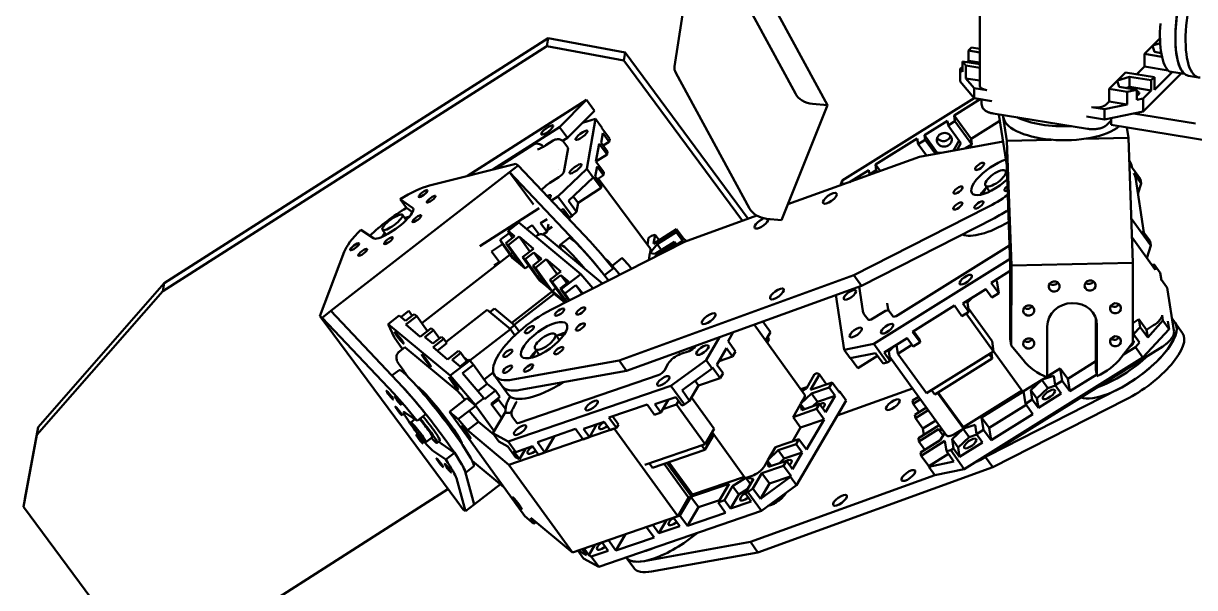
# Model space of a CAD drawing. Header units: millimetres. Extents: x 36 to 476, y 82 to 626.
# Drawn here: x 35.6 to 247.1, y 269.7 to 371.6 of the extents above; entities that cross this region are included whole.
import ezdxf

# ---------------------------------------------------------------- set-up
doc = ezdxf.new("R2010")
doc.units = ezdxf.units.MM
doc.header["$LTSCALE"] = 1.2
doc.layers.add('Visible (ISO)', color=7, linetype='Continuous', lineweight=50)

msp = doc.modelspace()

# ---------------------------------------------------------------- linework, layer by layer
at = {"layer": 'Visible (ISO)'}
for p, q in [((157.04, 388.88), (153.19, 363.81)), ((245.19, 388.95), (243.74, 371.16)), ((175.02, 358.94), (161.72, 383.43)), ((166.63, 382.97), (180.83, 356.83)), ((208.35, 360.3), (208.36, 383.58)), ((130.37, 368.93), (61.04, 324.7)), ((130.12, 367.5), (130.37, 368.93)), ((144.28, 366.36), (130.37, 368.93)), ((239.58, 367.62), (240.87, 368.9)), ((130.12, 367.5), (60.79, 323.28)), ((144.03, 364.94), (130.12, 367.5)), ((144.03, 364.94), (144.28, 366.36)), ((166.51, 336.35), (144.28, 366.36)), ((206.28, 364.87), (206.29, 366.7)), ((206.29, 366.7), (206.85, 367.26)), ((206.29, 366.7), (208.35, 366.37)), ((206.85, 367.26), (208.35, 367.01)), ((238.05, 366.11), (239.5, 367.55)), ((241.23, 365.59), (238.05, 366.11)), ((238.05, 363.82), (238.05, 366.11)), ((239.5, 367.55), (239.58, 367.62)), ((239.5, 367.55), (239.89, 366.46)), ((240.9, 368.04), (239.58, 367.62)), ((241.1, 366.26), (239.89, 366.46)), ((241.1, 366.26), (241.09, 366.26)), ((165.48, 335.98), (144.03, 364.94)), ((208.35, 364.23), (205.2, 364.74)), ((205.82, 363.99), (205.2, 364.74)), ((205.2, 364.74), (205.2, 362.9)), ((208.35, 363.58), (205.82, 363.99)), ((205.82, 361.7), (205.82, 363.99)), ((206.02, 364.6), (206.28, 364.87)), ((208.35, 364.53), (206.28, 364.87)), ((153.42, 362.7), (166.72, 338.21)), ((204.8, 363.39), (205.2, 363.79)), ((204.8, 363.39), (205.2, 362.9)), ((204.8, 363.39), (204.8, 361.1)), ((233.22, 361.3), (234.67, 362.74)), ((235.38, 361.98), (233.22, 361.3)), ((234.67, 362.74), (239.86, 361.9)), ((235.38, 360.15), (235.38, 361.98)), ((235.38, 361.98), (239.3, 361.34)), ((236.65, 362.42), (238.05, 363.82)), ((244.7, 362.59), (237.81, 355.74)), ((238.05, 363.82), (242.34, 363.12)), ((239.86, 361.9), (239.3, 361.34)), ((243.12, 362.85), (239.86, 359.61)), ((239.86, 359.61), (239.86, 361.9)), ((245.32, 362.49), (242.53, 362.94)), ((247.85, 361.87), (246, 362.17)), ((207.28, 358.1), (204.8, 361.1)), ((205.82, 361.7), (208.35, 361.29)), ((207.28, 359.94), (205.82, 361.7)), ((209.6, 359.56), (207.28, 359.94)), ((207.28, 359.94), (207.28, 358.1)), ((231.69, 359.79), (233.14, 361.23)), ((234.93, 359.26), (231.69, 359.79)), ((231.69, 357.5), (231.69, 359.79)), ((233.14, 361.23), (233.22, 361.3)), ((233.14, 361.23), (233.52, 360.14)), ((233.52, 360.14), (236.68, 359.63)), ((235.38, 360.15), (234.73, 359.95)), ((236.68, 359.63), (234.93, 359.26)), ((239.3, 359.51), (235.38, 360.15)), ((236.68, 357.8), (236.68, 359.63)), ((239.3, 361.34), (239.3, 359.51)), ((115.8, 344.08), (137.31, 357.8)), ((137.31, 357.8), (132.4, 352.89)), ((137.31, 357.8), (138.75, 355.86)), ((183.44, 343.24), (207.28, 358.1)), ((203.69, 354.99), (208.4, 357.92)), ((207.28, 358.1), (210.52, 357.58)), ((208.65, 357.09), (208.65, 357.88)), ((231.12, 356.93), (231.69, 357.5)), ((231.69, 357.5), (234.93, 356.97)), ((234.93, 359.26), (234.93, 356.97)), ((236.68, 357.8), (237.81, 358.03)), ((239.3, 359.51), (237.81, 358.03)), ((237.81, 355.74), (237.81, 358.03)), ((133.83, 350.95), (138.75, 355.86)), ((172.53, 336.1), (180.83, 356.83)), ((180.83, 356.83), (178.1, 357.09)), ((230.83, 356.11), (228.52, 356.49)), ((234.93, 356.97), (230.83, 356.11)), ((230.83, 354.28), (230.83, 356.11)), ((237.81, 355.74), (230.83, 354.28)), ((236.06, 355.38), (247.26, 353.56)), ((136.57, 353.68), (138.92, 354.36)), ((138.92, 354.36), (137.34, 345.33)), ((138.92, 354.36), (140.07, 352.8)), ((198.33, 351.42), (202.47, 354)), ((202.47, 354), (202.59, 353.2)), ((202.59, 353.2), (203.84, 353.99)), ((206.74, 350.77), (203.69, 354.99)), ((203.84, 353.99), (203.69, 354.99)), ((203.84, 353.99), (206.9, 349.77)), ((211.96, 354.02), (206.74, 350.77)), ((227.8, 352.59), (210.74, 355.36)), ((213.2, 345.96), (211.77, 355.19)), ((212.5, 355.07), (213.22, 350.41)), ((212.54, 354.93), (212.54, 355.07)), ((227.59, 354.81), (230.83, 354.28)), ((232.05, 354.09), (231.27, 353.31)), ((232.05, 353.28), (232.05, 354.54)), ((250.04, 350.36), (232.05, 353.28)), ((120.39, 345.24), (132.4, 352.89)), ((132.4, 352.89), (133.83, 350.95)), ((140.25, 351.8), (139.94, 350.04)), ((140.07, 352.8), (140.06, 352.72)), ((140.06, 352.72), (141.5, 350.78)), ((141.4, 350.25), (140.25, 351.8)), ((198.33, 351.42), (200.64, 348.24)), ((198.45, 350.62), (198.33, 351.42)), ((202.59, 353.2), (204.9, 350.02)), ((235.18, 350.95), (234.89, 352.82)), ((127.51, 349.65), (120.71, 345.32)), ((129.45, 349.35), (129.47, 349.33)), ((131.27, 350.46), (129.94, 349.61)), ((133.83, 350.95), (132.98, 350.41)), ((133.18, 344.74), (133.95, 349.11)), ((133.93, 349.19), (133.21, 350.16)), ((139.56, 349.9), (139, 346.68)), ((141, 347.95), (139.56, 349.9)), ((139.94, 350.04), (141.09, 348.49)), ((140.31, 349.55), (141.4, 350.25)), ((141.5, 350.78), (141.4, 350.25)), ((189.48, 346.12), (197.04, 350.84)), ((197.04, 350.84), (197.2, 349.84)), ((197.2, 349.84), (198.45, 350.62)), ((198.69, 347.78), (197.2, 349.84)), ((197.41, 347.55), (212.53, 350.27)), ((200.3, 348.07), (198.45, 350.62)), ((203.6, 348.67), (204.58, 350.46)), ((204.22, 348.78), (204.9, 350.02)), ((206.9, 349.77), (205.76, 349.06)), ((206.74, 350.77), (206.9, 349.77)), ((221.3, 350.61), (213.22, 350.41)), ((213.22, 350.41), (214.03, 327.88)), ((235.18, 350.95), (227.1, 350.75)), ((235.98, 328.41), (235.18, 350.95)), ((141, 347.95), (139, 346.68)), ((141.09, 348.49), (141, 347.95)), ((173.67, 338.95), (197.41, 347.55)), ((200.64, 348.24), (201.63, 348.31)), ((200.64, 348.24), (200.65, 348.14)), ((124.52, 346.28), (108.93, 342.34)), ((124.97, 345.97), (123.4, 344.75)), ((124.52, 346.28), (124.97, 345.97)), ((124.97, 345.97), (137.93, 332.23)), ((137.34, 345.33), (132.12, 340.39)), ((132.15, 345.28), (132.15, 345.28)), ((137.34, 345.33), (138.49, 343.77)), ((139.19, 345.76), (138.88, 344)), ((139, 346.68), (140.43, 344.74)), ((140.34, 344.2), (139.19, 345.76)), ((184.78, 342.97), (188.26, 345.14)), ((188.26, 345.14), (188.38, 344.34)), ((188.38, 344.34), (189.63, 345.12)), ((190.31, 344.98), (189.48, 346.12)), ((189.63, 345.12), (189.48, 346.12)), ((189.63, 345.12), (189.86, 344.81)), ((213.25, 344.57), (212.97, 344.95)), ((213.84, 328.01), (213.2, 345.96)), ((237.36, 343.5), (235.45, 346.14)), ((235.8, 345.73), (235.81, 345.63)), ((123.4, 344.75), (91.14, 319.69)), ((123.4, 344.75), (136.36, 331.01)), ((127.71, 338.93), (123.4, 344.75)), ((130.67, 342.82), (132.3, 343.86)), ((138.49, 343.77), (134.03, 339.56)), ((138.5, 343.85), (138.49, 343.77)), ((139.94, 341.91), (138.5, 343.85)), ((138.88, 344), (140.03, 342.44)), ((139.25, 343.51), (140.34, 344.2)), ((148.84, 330.9), (139.42, 343.62)), ((140.43, 344.74), (140.34, 344.2)), ((183.17, 342.39), (183.44, 343.24)), ((183.44, 343.24), (183.55, 342.53)), ((188.38, 344.34), (188.42, 344.29)), ((236.12, 344.58), (237.48, 342.7)), ((236.42, 343.85), (237.97, 333.84)), ((237.48, 342.7), (236.89, 340.84)), ((237.48, 342.7), (237.36, 343.5)), ((139.94, 341.91), (135.76, 339.24)), ((140.03, 342.44), (139.94, 341.91)), ((210.09, 341.25), (209.33, 342.32)), ((103.62, 339.87), (105.87, 338.33)), ((104.77, 338.31), (103.62, 339.87)), ((132.12, 340.39), (130.94, 339.64)), ((132.12, 340.39), (134.71, 336.9)), ((134.03, 339.56), (135.47, 337.62)), ((134.91, 340.39), (135.76, 339.24)), ((135.76, 339.24), (135.47, 337.62)), ((104.74, 336.11), (104.05, 337.04)), ((105.87, 337.56), (104.77, 338.31)), ((128.73, 338.23), (118, 331.38)), ((133.05, 338.12), (132.63, 337.85)), ((132.98, 337.48), (133.12, 337.53)), ((134.2, 336.57), (133.05, 338.12)), ((133.12, 337.53), (133.09, 337.36)), ((133.12, 337.53), (133.4, 337.65)), ((134.39, 335.98), (133.21, 337.57)), ((134.71, 336.9), (134.2, 336.57)), ((135.47, 337.62), (134.71, 336.9)), ((155.01, 332.19), (168.06, 336.91)), ((169.8, 336.35), (172.53, 336.1)), ((209.61, 338.35), (185.57, 326.14)), ((186.93, 324.25), (210.97, 336.47)), ((235.7, 336.34), (239.21, 331.49)), ((98.79, 332.83), (96.54, 334.36)), ((101.12, 333.44), (100.44, 334.36)), ((123.13, 334.14), (125.09, 335.67)), ((125.09, 335.67), (136.26, 326.35)), ((127.5, 335.16), (126.49, 334.51)), ((128.73, 333.5), (127.5, 335.16)), ((130.17, 336.29), (129.01, 335.55)), ((129.01, 335.55), (130.16, 334)), ((130.23, 334.35), (130.16, 334)), ((130.23, 334.35), (130.4, 335.36)), ((131.08, 334.9), (130.23, 334.35)), ((149.39, 331.81), (153.57, 334.47)), ((153.57, 334.47), (153.48, 333.94)), ((155.01, 332.53), (153.57, 334.47)), ((121.72, 332.53), (123.3, 333.75)), ((123.58, 329.97), (121.72, 332.53)), ((121.98, 331.93), (121.72, 332.53)), ((124.28, 333.18), (122.7, 331.96)), ((123.13, 334.14), (124.28, 333.18)), ((123.13, 334.14), (123.3, 333.75)), ((123.14, 331.6), (125.1, 333.13)), ((123.3, 333.75), (123.91, 332.9)), ((127.06, 330.43), (125.1, 333.13)), ((125.1, 333.13), (127.72, 330.94)), ((128.45, 333.35), (128.15, 333.12)), ((130.16, 334), (129.4, 333.51)), ((129.84, 333.26), (140.17, 324.64)), ((130.97, 319.97), (155.01, 332.19)), ((134.11, 332.85), (132.54, 331.63)), ((148.5, 332.92), (148.28, 331.66)), ((148.5, 332.92), (149.01, 333.25)), ((149.01, 333.25), (149.68, 333.44)), ((149.68, 333.44), (149.39, 331.81)), ((149.68, 333.44), (150.41, 332.45)), ((153.17, 332.18), (149.72, 329.98)), ((150.03, 331.74), (153.48, 333.94)), ((153.17, 332.18), (153.08, 331.65)), ((153.67, 331.5), (153.17, 332.18)), ((153.48, 333.94), (154.63, 332.39)), ((154.63, 332.39), (153.54, 331.69)), ((154.63, 332.39), (154.55, 331.95)), ((154.97, 332.6), (155.03, 332.61)), ((155.03, 332.61), (155.01, 332.53)), ((155.27, 332.28), (155.03, 332.61)), ((155.94, 332.52), (156.01, 332.56)), ((156.01, 332.56), (155.98, 332.54)), ((156.01, 332.56), (156.02, 332.55)), ((239.94, 327.23), (235.82, 332.93)), ((239.09, 332.3), (237.72, 334.18)), ((239.21, 331.49), (239.09, 332.3)), ((93.5, 330.35), (89.12, 318.77)), ((122.13, 331.73), (120.12, 330.45)), ((120.12, 330.45), (121.56, 328.51)), ((123.89, 329.29), (121.98, 331.93)), ((122.7, 331.96), (123.14, 331.6)), ((122.7, 331.96), (125.01, 328.77)), ((123.14, 331.6), (126.19, 327.38)), ((123.94, 330.25), (123.58, 329.97)), ((127.72, 330.94), (125.76, 329.41)), ((126.19, 329.05), (127.76, 330.27)), ((127.76, 330.27), (128.83, 328.8)), ((127.76, 330.27), (129.19, 329.08)), ((148.54, 328.89), (148.75, 330.11)), ((148.75, 330.11), (148.76, 330.18)), ((149.72, 329.98), (148.75, 330.11)), ((148.76, 330.18), (150.03, 331.74)), ((148.76, 330.18), (148.86, 330.75)), ((153.08, 331.65), (149.63, 329.45)), ((150.82, 330.68), (150.03, 331.74)), ((153.08, 331.65), (153.32, 331.32)), ((193.51, 318.91), (213.71, 331.52)), ((239.21, 331.49), (238.49, 329.24)), ((123.48, 329.86), (107.54, 317.48)), ((121.56, 328.51), (120.59, 327.89)), ((121.59, 328.66), (121.56, 328.51)), ((123.58, 329.97), (125.01, 328.36)), ((125.01, 328.36), (123.89, 329.29)), ((125.07, 328.31), (125.01, 328.77)), ((125.07, 328.31), (125.01, 328.36)), ((126.19, 327.38), (125.07, 328.31)), ((128.81, 325.19), (125.76, 329.41)), ((125.76, 329.41), (126.19, 329.05)), ((128.5, 325.86), (126.19, 329.05)), ((126.86, 327.89), (126.19, 327.38)), ((129.19, 329.08), (127.62, 327.86)), ((128.06, 327.49), (130.02, 329.02)), ((131.98, 326.32), (130.02, 329.02)), ((130.02, 329.02), (132.64, 326.84)), ((143.69, 329.22), (141.95, 327.86)), ((213.8, 329.11), (189.17, 313.75)), ((213.83, 314.65), (213.84, 328.01)), ((214.03, 327.88), (214.02, 313.45)), ((235.98, 328.41), (214.03, 327.88)), ((235.98, 313.98), (235.98, 328.41)), ((239.38, 328.01), (239.84, 328.11)), ((240.93, 326.6), (239.84, 328.11)), ((239.84, 328.11), (239.99, 327.1)), ((127.62, 327.86), (128.06, 327.49)), ((127.62, 327.86), (129.93, 324.67)), ((128.06, 327.49), (131.11, 323.27)), ((128.86, 326.15), (128.5, 325.86)), ((128.5, 325.86), (129.93, 324.26)), ((132.64, 326.84), (130.67, 325.31)), ((131.11, 324.95), (132.68, 326.17)), ((132.68, 326.17), (133.75, 324.69)), ((132.68, 326.17), (134.11, 324.98)), ((136.26, 326.35), (132.72, 323.6)), ((136.26, 326.35), (138.46, 323.78)), ((140.53, 326.13), (142.1, 327.35)), ((185.57, 326.14), (143.17, 310.77)), ((185.57, 326.14), (186.93, 324.25)), ((213.84, 326.95), (210.38, 324.79)), ((241.15, 325.2), (240.93, 326.6)), ((61.04, 324.7), (38.25, 298.73)), ((60.79, 323.28), (61.04, 324.7)), ((129.93, 324.26), (128.81, 325.19)), ((129.99, 324.21), (129.93, 324.67)), ((129.99, 324.21), (129.93, 324.26)), ((131.11, 323.27), (129.99, 324.21)), ((130.67, 325.31), (131.11, 324.95)), ((133.58, 321.29), (130.67, 325.31)), ((133.41, 321.76), (131.11, 324.95)), ((131.77, 323.79), (131.11, 323.27)), ((134.11, 324.98), (132.54, 323.75)), ((132.54, 323.75), (132.72, 323.6)), ((132.54, 323.75), (134.12, 321.57)), ((133.38, 322.83), (135.35, 324.36)), ((136.49, 322.77), (135.35, 324.36)), ((135.35, 324.36), (136.64, 322.85)), ((144.53, 308.89), (186.93, 324.25)), ((186.53, 324.1), (187.2, 319.72)), ((210.38, 324.79), (211.75, 322.91)), ((211.26, 325.34), (211.4, 325.15)), ((211.4, 325.15), (211.75, 322.91)), ((242.02, 324.07), (241.13, 325.31)), ((60.79, 323.28), (38, 297.3)), ((123.81, 317.54), (131.15, 323.24)), ((131.47, 322.79), (124.25, 317.18)), ((131.47, 322.79), (131.15, 323.24)), ((131.15, 323.24), (133.52, 321.26)), ((133.39, 321.2), (131.47, 322.79)), ((132.72, 323.6), (133.38, 322.83)), ((133.38, 322.83), (134.25, 321.63)), ((133.78, 322.04), (133.41, 321.76)), ((133.41, 321.76), (133.75, 321.38)), ((183.84, 312.66), (182.31, 322.58)), ((209.4, 323.64), (205.27, 321.06)), ((207.15, 322.23), (206.1, 321.24)), ((209.46, 323.56), (209.09, 323.44)), ((210.49, 322.13), (209.4, 323.64)), ((211.75, 322.91), (210.49, 322.13)), ((242.25, 323.51), (243.39, 316.15)), ((91.14, 319.69), (89.57, 318.46)), ((104.1, 305.94), (91.14, 319.69)), ((105.2, 319.69), (103.78, 318.59)), ((105.82, 318.84), (105.2, 319.69)), ((111.92, 314.12), (119.34, 319.89)), ((123.54, 316.39), (119.34, 319.89)), ((120.69, 320.15), (119.83, 319.48)), ((124.28, 317.15), (120.69, 320.15)), ((187.8, 320.59), (187.8, 320.59)), ((191.57, 321.11), (191.69, 320.3)), ((191.95, 319.67), (192.63, 318.73)), ((203.74, 320.65), (196.17, 315.93)), ((205.1, 318.77), (203.74, 320.65)), ((206.36, 319.55), (205.1, 318.77)), ((205.27, 321.06), (206.36, 319.55)), ((206.1, 321.24), (205.93, 321.47)), ((206.36, 319.55), (206.1, 321.24)), ((206.27, 320.14), (210.54, 314.22)), ((89.12, 318.77), (90.27, 317.22)), ((89.12, 318.77), (89.57, 318.46)), ((89.57, 318.46), (102.53, 304.72)), ((103.46, 318.86), (101.49, 317.33)), ((101.49, 317.33), (112.66, 308.01)), ((102.54, 314.93), (101.49, 317.33)), ((103.46, 318.86), (104.61, 317.9)), ((104.61, 317.9), (106.18, 319.12)), ((106.62, 318.76), (104.65, 317.23)), ((106.18, 319.12), (106.62, 318.76)), ((106.62, 318.76), (108.57, 316.06)), ((169.16, 317.81), (170.55, 315.88)), ((188.14, 318.14), (187.46, 319.08)), ((189.01, 318.33), (190.69, 319.37)), ((205.87, 319.24), (210.83, 312.38)), ((229.3, 309.12), (229.31, 318.28)), ((235.98, 317.51), (237.07, 318.19)), ((238.43, 316.3), (237.07, 318.19)), ((237.07, 318.19), (237.28, 316.79)), ((241.41, 317.94), (238.65, 314.9)), ((241.25, 318.94), (241.41, 317.94)), ((241.41, 317.94), (242.5, 316.43)), ((242.5, 316.43), (242.28, 317.83)), ((243.6, 317.56), (243.06, 318.31)), ((243.6, 317.56), (244.96, 315.68)), ((113.85, 285.38), (90.27, 317.22)), ((104.65, 317.23), (107.27, 315.05)), ((107.27, 315.05), (109.24, 316.58)), ((109.67, 316.21), (108.1, 314.99)), ((109.24, 316.58), (109.67, 316.21)), ((110.74, 314.74), (109.67, 316.21)), ((116.24, 310.72), (123.54, 316.39)), ((124.28, 317.15), (123.42, 316.49)), ((124.34, 315.27), (123.54, 316.39)), ((125.12, 315.99), (124.28, 317.15)), ((132.41, 314.42), (131.64, 315.48)), ((163.8, 315.87), (162.85, 314.25)), ((176.69, 304.6), (167.56, 317.23)), ((169.65, 314.34), (170.55, 315.88)), ((196.17, 315.93), (197.54, 314.05)), ((196.33, 316.03), (197.48, 314.45)), ((220.5, 307.7), (220.51, 316.89)), ((229.49, 317.11), (229.49, 307.92)), ((235.98, 316.34), (236.11, 315.5)), ((237.28, 316.79), (236.11, 315.5)), ((236.11, 315.5), (237.2, 313.99)), ((238.65, 314.9), (237.28, 316.79)), ((242.5, 316.43), (237.8, 311.26)), ((238.43, 316.3), (239.7, 317.1)), ((238.65, 314.9), (238.43, 316.3)), ((104.07, 312.82), (102.54, 314.93)), ((104.48, 313.15), (103.5, 312.38)), ((114.09, 305.15), (104.55, 313.11)), ((108.1, 314.99), (109.53, 313.8)), ((109.53, 313.8), (111.1, 315.02)), ((111.54, 314.66), (109.57, 313.13)), ((109.57, 313.13), (112.19, 310.94)), ((112.08, 313.9), (110.3, 312.52)), ((111.1, 315.02), (111.54, 314.66)), ((111.54, 314.66), (112.08, 313.9)), ((156.93, 313.32), (156.98, 313.4)), ((161.3, 314.96), (158.89, 310.83)), ((162.85, 314.25), (164.22, 312.37)), ((169.92, 313.95), (170.3, 314.59)), ((170.3, 314.59), (170.02, 314.98)), ((189.17, 313.75), (183.84, 312.66)), ((189.17, 313.75), (191.62, 310.36)), ((195.19, 314.77), (191.06, 312.19)), ((191.89, 312.38), (192.94, 313.37)), ((193.53, 311.98), (193.28, 313.58)), ((196.07, 313.57), (193.53, 311.98)), ((195.25, 314.7), (194.88, 314.58)), ((196.28, 313.27), (195.19, 314.77)), ((197.54, 314.05), (196.28, 313.27)), ((197.48, 314.45), (197.54, 314.05)), ((241.38, 313.3), (208.78, 292.97)), ((210.83, 312.38), (210.54, 314.22)), ((214.02, 313.45), (213.83, 314.65)), ((214.02, 313.45), (216.13, 310.84)), ((232.65, 315.11), (232.13, 314.62)), ((233.86, 311.28), (235.98, 313.98)), ((236.43, 313.15), (234.27, 311.8)), ((236.36, 315.14), (235.98, 315.01)), ((236.43, 313.15), (237.2, 313.99)), ((236.43, 313.15), (237.8, 311.26)), ((112.19, 310.94), (114.15, 312.47)), ((114.59, 312.11), (113.01, 310.89)), ((114.15, 312.47), (114.59, 312.11)), ((115.13, 311.36), (114.59, 312.11)), ((115.13, 311.36), (115.83, 310.77)), ((115.66, 310.63), (115.13, 311.36)), ((128.76, 311.78), (128, 312.84)), ((154.3, 311.93), (155.82, 312.45)), ((162.6, 312.97), (160.86, 309.99)), ((161.23, 310.62), (163.69, 311.46)), ((163.69, 311.46), (162.6, 312.97)), ((164.22, 312.37), (163.69, 311.46)), ((183.84, 312.66), (184.93, 311.16)), ((189.48, 312.08), (184.93, 311.16)), ((184.98, 311.17), (186.28, 309.36)), ((189.85, 311.59), (186.28, 309.36)), ((190.85, 310.2), (189.48, 312.08)), ((191.06, 312.19), (192.15, 310.69)), ((191.89, 312.38), (191.72, 312.61)), ((192.15, 310.69), (191.89, 312.38)), ((202.33, 297.23), (192.03, 311.47)), ((193.53, 311.98), (198.71, 304.82)), ((198.71, 304.82), (210.83, 312.38)), ((200.19, 304.6), (210.57, 311.08)), ((237.8, 311.26), (205.53, 291.14)), ((210.57, 311.08), (210, 311.87)), ((210.57, 311.08), (210.41, 312.12)), ((210.82, 312.41), (216.11, 305.11)), ((103.44, 309.01), (102.15, 308.01)), ((103.29, 310.25), (104.16, 309.05)), ((112.66, 308.01), (116.2, 310.77)), ((113.01, 310.89), (114.45, 309.69)), ((114.45, 309.69), (116.02, 310.92)), ((116.86, 309.99), (114.89, 308.47)), ((116.02, 310.92), (116.2, 310.77)), ((116.2, 310.77), (116.86, 309.99)), ((116.86, 309.99), (119.36, 306.54)), ((143.17, 310.77), (123.97, 307.31)), ((125.34, 305.43), (144.53, 308.89)), ((143.17, 310.77), (144.53, 308.89)), ((151.35, 308.96), (152.07, 310.2)), ((158.89, 310.83), (152.53, 306.19)), ((159.98, 309.32), (154.55, 305.36)), ((158.89, 310.83), (159.98, 309.32)), ((160.06, 309.46), (159.98, 309.32)), ((161.42, 307.58), (160.06, 309.46)), ((160.86, 309.99), (161.95, 308.48)), ((191.62, 310.36), (190.85, 310.2)), ((192.15, 310.69), (191.62, 310.36)), ((220.5, 307.86), (222.86, 309.32)), ((222.86, 309.32), (223.2, 307.08)), ((222.86, 309.32), (224.22, 307.44)), ((224.22, 307.44), (229.3, 310.61)), ((229.49, 307.92), (229.3, 309.12)), ((112.66, 308.01), (117.18, 302.72)), ((114.89, 308.47), (118.75, 303.95)), ((118.81, 307.3), (120.45, 308.57)), ((120.72, 307.97), (122.08, 306.09)), ((125.13, 299.47), (150.24, 308.1)), ((156.91, 307.08), (157.52, 306.23)), ((161.42, 307.58), (157.52, 306.23)), ((161.95, 308.48), (161.42, 307.58)), ((178.49, 308.27), (177, 305.72)), ((179.37, 308.21), (177.75, 305.45)), ((177.75, 305.45), (181.65, 306.79)), ((178.49, 308.27), (178.96, 308.43)), ((178.96, 308.43), (179.37, 308.21)), ((179.37, 308.21), (180.65, 306.44)), ((181.65, 306.79), (181.13, 305.89)), ((183.02, 304.91), (181.65, 306.79)), ((216.21, 305.18), (219.45, 307.2)), ((219.45, 307.2), (217.55, 305.41)), ((219.45, 307.2), (219.62, 307.3)), ((219.54, 307.26), (220.62, 305.77)), ((221.69, 307.99), (219.62, 307.3)), ((219.62, 307.3), (220.35, 307.76)), ((221.69, 307.99), (221.95, 306.3)), ((223.2, 307.08), (221.95, 306.3)), ((224.57, 305.2), (223.2, 307.08)), ((224.57, 305.2), (224.22, 307.44)), ((229.44, 308.24), (224.57, 305.2)), ((107.06, 305.81), (106.97, 305.74)), ((117.66, 305.22), (119.36, 306.54)), ((118.87, 303.78), (120.84, 305.3)), ((119.36, 306.54), (120.84, 305.3)), ((120.84, 305.3), (121.66, 304.17)), ((123.17, 304.58), (122.08, 306.09)), ((152.53, 306.19), (123.16, 296.09)), ((152.53, 306.19), (154.98, 302.8)), ((154.55, 305.36), (155.91, 303.47)), ((157.52, 306.23), (155.91, 303.47)), ((176.02, 305.54), (177.11, 305.91)), ((176.03, 302.99), (177.91, 304.78)), ((177, 305.72), (176.23, 305.24)), ((177.91, 304.78), (181.13, 305.89)), ((179, 303.27), (177.91, 304.78)), ((181.13, 305.89), (182.22, 304.38)), ((182.59, 300.79), (196.18, 305.72)), ((182.8, 305.2), (183.1, 305.04)), ((183.1, 305.04), (183.02, 304.91)), ((184.19, 303.54), (183.1, 305.04)), ((200.19, 304.6), (199.62, 305.39)), ((205.41, 298.44), (200.71, 304.93)), ((205.37, 298.68), (200.81, 304.99)), ((205.37, 298.68), (215.98, 305.3)), ((216.11, 305.11), (208.65, 300.46)), ((233.34, 305.56), (209.82, 293.62)), ((216.56, 302.94), (216.21, 305.18)), ((217.55, 305.41), (218.64, 303.91)), ((217.81, 303.72), (217.55, 305.41)), ((220.62, 305.77), (218.64, 303.91)), ((223.04, 304.79), (218.9, 302.21)), ((222, 306.23), (220.62, 305.77)), ((221.95, 306.3), (223.04, 304.79)), ((112.52, 301.48), (115.67, 303.92)), ((115.3, 303.64), (114.93, 304.15)), ((115.67, 303.92), (117.29, 302.57)), ((116.11, 301.66), (117.29, 302.57)), ((117.18, 302.72), (118.75, 303.95)), ((117.18, 302.72), (120.61, 297.97)), ((120.61, 297.97), (117.29, 302.57)), ((118.75, 303.95), (118.87, 303.78)), ((121.66, 304.17), (120.08, 302.95)), ((120.08, 302.95), (121.99, 300.32)), ((121.37, 303.67), (120.21, 302.77)), ((121.33, 303.74), (121.26, 303.86)), ((121.33, 303.74), (121.44, 303.58)), ((121.37, 303.67), (121.33, 303.74)), ((121.44, 303.58), (121.37, 303.67)), ((122.69, 302.03), (121.44, 303.58)), ((123.53, 304.23), (123.21, 303.69)), ((123.97, 302.04), (124.61, 303.14)), ((148.24, 302.83), (141.35, 300.46)), ((149.6, 300.94), (148.24, 302.83)), ((153.42, 304.14), (149.65, 302.84)), ((149.65, 302.84), (150.74, 301.34)), ((151.09, 301.94), (152.12, 303.69)), ((153.55, 302.78), (151.09, 301.94)), ((154.51, 302.63), (153.42, 304.14)), ((153.93, 303.43), (153.55, 302.78)), ((158.73, 295.62), (153.55, 302.78)), ((154.98, 302.8), (154.51, 302.63)), ((155.91, 303.47), (154.98, 302.8)), ((160.35, 298.4), (156.25, 304.06)), ((174.6, 300.53), (175.96, 302.87)), ((184.19, 303.54), (175.25, 288.22)), ((175.96, 302.87), (176.03, 302.99)), ((176.17, 301.8), (175.96, 302.87)), ((175.97, 302.89), (176.64, 301.96)), ((176.03, 302.99), (176.59, 303.95)), ((179.38, 302.9), (176.17, 301.8)), ((179, 303.27), (178.17, 302.49)), ((179.38, 302.9), (178.86, 302)), ((182.22, 304.38), (179, 303.27)), ((180.47, 301.39), (179.38, 302.9)), ((182.22, 304.38), (180.47, 301.39)), ((196.19, 303.52), (197.29, 304.2)), ((196.29, 302.92), (196.19, 303.52)), ((196.29, 302.92), (197.61, 303.75)), ((197.37, 301.42), (196.29, 302.92)), ((210.01, 298.58), (216.7, 302.75)), ((210.66, 291.47), (234.7, 303.68)), ((217.81, 303.72), (216.56, 302.94)), ((216.56, 302.94), (217.92, 301.05)), ((218.9, 302.21), (217.81, 303.72)), ((218.64, 303.91), (218.9, 302.21)), ((104.45, 301.38), (106.7, 299.84)), ((106.7, 299.84), (108.28, 301.06)), ((126.16, 282.64), (112.52, 301.48)), ((112.52, 301.48), (114.14, 300.13)), ((114.14, 300.13), (116.11, 301.66)), ((117.78, 299.67), (116.11, 301.66)), ((120.39, 297.6), (122.67, 301.5)), ((122.25, 300.77), (121.87, 300.48)), ((123.73, 301.42), (123.76, 301.43)), ((123.99, 300.43), (124.68, 299.48)), ((124.14, 301.56), (124.14, 301.56)), ((141.35, 300.46), (142.72, 298.58)), ((141.98, 300.68), (143.07, 299.18)), ((150.74, 301.34), (149.6, 300.94)), ((151.09, 301.94), (150.74, 301.34)), ((178.86, 302), (174.6, 300.53)), ((174.6, 300.53), (175.96, 298.65)), ((178.86, 302), (180.22, 300.11)), ((198.7, 302.25), (196.59, 300.94)), ((196.69, 300.34), (196.59, 300.94)), ((199.02, 301.8), (196.69, 300.34)), ((208.65, 300.46), (208.99, 298.22)), ((208.65, 300.46), (210.01, 298.58)), ((217.92, 301.05), (210.36, 296.34)), ((38.25, 298.73), (35.84, 285.76)), ((38, 297.3), (38.25, 298.73)), ((106.27, 300.14), (105.54, 299.57)), ((114.14, 300.13), (115.81, 298.14)), ((115.81, 298.14), (117.78, 299.67)), ((120.6, 297.31), (117.78, 299.67)), ((123.29, 291.9), (142.31, 298.44)), ((135.3, 298.38), (128.42, 296.02)), ((136.67, 296.5), (135.3, 298.38)), ((140.48, 299.69), (136.72, 298.4)), ((136.72, 298.4), (137.81, 296.89)), ((137.81, 296.89), (139.18, 299.25)), ((141.58, 298.19), (140.48, 299.69)), ((142.72, 298.58), (141.58, 298.19)), ((153.76, 282.61), (142.31, 298.44)), ((143.07, 299.18), (142.72, 298.58)), ((158.73, 295.62), (160.35, 298.4)), ((174.49, 296.14), (175.96, 298.65)), ((175.96, 298.65), (180.22, 300.11)), ((180.22, 300.11), (177.04, 294.66)), ((198.05, 298.45), (196.69, 300.34)), ((197.24, 296.72), (201, 299.06)), ((197.34, 296.12), (200.87, 298.32)), ((198.05, 298.45), (200.39, 299.91)), ((198.22, 297.33), (198.05, 298.45)), ((200.87, 298.32), (201.64, 298.18)), ((200.87, 298.32), (201.69, 297.19)), ((203.34, 296.55), (205.24, 298.34)), ((204.07, 297.61), (205.24, 298.34)), ((205.24, 298.34), (205.41, 298.44)), ((205.33, 298.39), (206.41, 296.9)), ((205.37, 298.68), (205.41, 298.44)), ((207.48, 299.13), (205.41, 298.44)), ((205.41, 298.44), (205.41, 298.44)), ((207.48, 299.13), (207.74, 297.44)), ((210.36, 296.34), (210.01, 298.58)), ((38, 297.3), (35.59, 284.34)), ((109.48, 296.93), (108.3, 296.01)), ((110.82, 296.26), (110.31, 295.86)), ((115.81, 298.14), (123.29, 291.9)), ((123.16, 296.09), (120.39, 297.6)), ((121.48, 296.09), (120.39, 297.6)), ((131.5, 297.08), (129.78, 294.13)), ((137.81, 296.89), (136.67, 296.5)), ((158.65, 294.64), (160.26, 297.4)), ((159.99, 297.78), (165.97, 289.51)), ((171.41, 295.08), (175.67, 296.54)), ((175.67, 296.54), (175.14, 295.64)), ((177.04, 294.66), (175.67, 296.54)), ((197.34, 296.12), (197.24, 296.72)), ((201.18, 296.34), (197.64, 294.13)), ((202.02, 296.21), (197.73, 293.53)), ((201.99, 297.7), (201.18, 296.34)), ((202.3, 294.37), (202.02, 296.21)), ((203.6, 294.86), (203.34, 296.55)), ((203.34, 296.55), (204.43, 295.04)), ((206.41, 296.9), (204.43, 295.04)), ((207.79, 297.36), (206.41, 296.9)), ((208.99, 298.22), (207.74, 297.44)), ((207.74, 297.44), (208.83, 295.93)), ((210.36, 296.34), (208.99, 298.22)), ((111.88, 292.85), (109.63, 294.39)), ((111.2, 295.61), (113.45, 294.08)), ((113.45, 294.08), (111.88, 292.85)), ((114.73, 295.94), (114.64, 295.87)), ((123.11, 295.2), (121.48, 296.09)), ((124.48, 293.32), (123.11, 295.2)), ((123.16, 296.09), (124.53, 294.21)), ((124.08, 294.45), (124.53, 294.21)), ((124.08, 294.45), (125.17, 292.94)), ((127.55, 295.25), (124.53, 294.21)), ((126.25, 294.8), (125.17, 292.94)), ((128.64, 293.74), (127.55, 295.25)), ((128.42, 296.02), (129.78, 294.13)), ((129.78, 294.13), (128.64, 293.74)), ((147.84, 291.88), (158.73, 295.62)), ((149.2, 291.39), (158.65, 294.64)), ((158.65, 294.64), (158.1, 295.41)), ((170.05, 292.74), (171.41, 295.08)), ((170.05, 292.74), (171.93, 294.53)), ((171.93, 294.53), (175.14, 295.64)), ((173.02, 293.02), (171.93, 294.53)), ((176.24, 294.13), (173.02, 293.02)), ((176.24, 294.13), (174.49, 291.14)), ((175.14, 295.64), (176.24, 294.13)), ((198.42, 294.62), (197.34, 296.12)), ((197.73, 293.53), (197.64, 294.13)), ((203.08, 294.53), (202.3, 294.37)), ((202.3, 294.37), (203.66, 292.49)), ((203.6, 294.86), (203.08, 294.53)), ((205.53, 291.14), (203.08, 294.53)), ((204.69, 293.35), (203.6, 294.86)), ((204.43, 295.04), (204.69, 293.35)), ((208.83, 295.93), (204.69, 293.35)), ((116.65, 292.63), (122.38, 287.86)), ((125.17, 292.94), (124.48, 293.32)), ((149.2, 291.39), (148.65, 292.16)), ((155.73, 285.99), (151.3, 292.11)), ((156.24, 286.16), (151.81, 292.28)), ((152.18, 292.41), (156.45, 286.52)), ((169.42, 291.65), (169.98, 292.62)), ((169.98, 292.62), (170.05, 292.74)), ((170.19, 291.55), (169.98, 292.62)), ((169.99, 292.64), (170.66, 291.71)), ((173.4, 292.65), (170.19, 291.55)), ((173.02, 293.02), (172.19, 292.24)), ((173.4, 292.65), (172.88, 291.75)), ((174.49, 291.14), (173.4, 292.65)), ((199.1, 291.65), (197.73, 293.53)), ((199.1, 291.65), (202.66, 293.87)), ((203.66, 292.49), (199.11, 291.56)), ((209.33, 293.31), (210.66, 291.47)), ((117.02, 284.74), (115.37, 290.72)), ((116.93, 291.64), (115.44, 290.48)), ((134.74, 276.07), (123.29, 291.9)), ((166.13, 289.56), (167.19, 289.93)), ((200.2, 290.05), (166.9, 277.98)), ((168.98, 290.41), (167.36, 287.64)), ((168.26, 276.1), (210.66, 291.47)), ((172.88, 291.75), (168.98, 290.41)), ((170.34, 288.52), (168.98, 290.41)), ((170.34, 288.52), (174.24, 289.86)), ((172.88, 291.75), (174.24, 289.86)), ((174.24, 289.86), (174.16, 289.73)), ((199.11, 291.56), (199.1, 291.65)), ((200.2, 290.05), (199.11, 291.56)), ((205.53, 291.14), (200.2, 290.05)), ((113.8, 289.5), (115.45, 283.52)), ((121.73, 288.4), (117.02, 284.74)), ((163.03, 288.49), (156.24, 286.16)), ((156.45, 286.52), (165.81, 289.74)), ((161.06, 285.12), (163.03, 288.49)), ((162.2, 285.51), (163.68, 288.06)), ((165.97, 289.51), (163.68, 288.06)), ((163.68, 288.06), (164.78, 286.55)), ((167.45, 289.35), (165.96, 286.8)), ((165.97, 289.51), (166.13, 289.56)), ((166.09, 289.55), (166.9, 288.42)), ((166.13, 289.56), (167.45, 289.35)), ((174.16, 289.73), (168.73, 285.76)), ((168.73, 285.76), (170.34, 288.52)), ((175.25, 288.22), (168.89, 283.58)), ((175.25, 288.22), (174.16, 289.73)), ((35.59, 284.34), (35.84, 285.76)), ((70.83, 261.08), (112.27, 287.51)), ((153.76, 282.61), (155.73, 285.99)), ((156.14, 286.13), (154.17, 282.75)), ((155.73, 285.99), (156.14, 286.13)), ((156.14, 286.13), (157.5, 284.24)), ((156.45, 286.52), (156.24, 286.16)), ((164.78, 286.55), (163.29, 284)), ((166.42, 287.59), (164.78, 286.55)), ((166.44, 286.97), (165.96, 286.8)), ((165.96, 286.8), (167.05, 285.3)), ((167.36, 287.64), (166.44, 286.97)), ((168.89, 283.58), (166.44, 286.97)), ((168.73, 285.76), (167.36, 287.64)), ((35.59, 284.34), (52.84, 261.04)), ((113.85, 285.38), (115, 283.83)), ((115.45, 283.52), (115, 283.83)), ((117.02, 284.74), (115.45, 283.52)), ((168.89, 283.58), (139.53, 273.48)), ((155.53, 280.87), (157.5, 284.24)), ((157.5, 284.24), (161.31, 285.55)), ((162.2, 285.51), (161.06, 285.12)), ((161.06, 285.12), (162.42, 283.23)), ((163.29, 284), (162.2, 285.51)), ((167.05, 285.3), (163.29, 284)), ((170.52, 284.61), (170.12, 284.48)), ((127.78, 281.28), (126.16, 282.64)), ((127.26, 282.31), (127.78, 281.28)), ((127.26, 282.31), (134.74, 276.07)), ((127.78, 281.28), (128.15, 281.57)), ((134.74, 276.07), (153.76, 282.61)), ((151.73, 281.91), (150.35, 279.56)), ((154.17, 282.75), (153.03, 282.36)), ((153.03, 282.36), (154.12, 280.85)), ((155.53, 280.87), (154.17, 282.75)), ((162.42, 283.23), (155.53, 280.87)), ((142.6, 276.42), (144.32, 279.36)), ((149.26, 281.06), (148.12, 280.67)), ((148.12, 280.67), (149.49, 278.79)), ((150.35, 279.56), (149.26, 281.06)), ((154.12, 280.85), (150.35, 279.56)), ((138.8, 277.46), (137.71, 275.61)), ((141.24, 278.3), (140.1, 277.91)), ((140.1, 277.91), (141.19, 276.4)), ((142.6, 276.42), (141.24, 278.3)), ((149.49, 278.79), (142.6, 276.42)), ((166.9, 277.98), (147.7, 274.53)), ((166.9, 277.98), (168.26, 276.1)), ((136.76, 274.99), (135.73, 276.41)), ((137.29, 275.61), (135.78, 276.43)), ((136.52, 276.68), (137.29, 275.61)), ((139.53, 273.48), (136.76, 274.99)), ((137.71, 275.61), (136.85, 276.8)), ((137.71, 275.61), (138.16, 275.36)), ((141.19, 276.4), (138.16, 275.36)), ((139.53, 273.48), (138.16, 275.36)), ((144.45, 275.17), (145.81, 273.3)), ((149.06, 272.64), (168.26, 276.1))]:
    msp.add_line(p, q, dxfattribs=at)
for centre, major_axis, ratio, start_param, end_param in [((247.76, 373.03), (1.76, 10.86), 0.342699, 0, 3.141593), ((249.61, 372.73), (-1.76, -10.86), 0.342699, 3.629816, 6.358571), ((244.98, 373.48), (-1.76, -10.86), 0.342699, 4.940575, 6.089914), ((247.76, 373.03), (-1.76, -10.86), 0.342699, 4.940575, 6.089914), ((156.06, 362.99), (-2.79, 1.11), 0.667612, 0.153803, 0.677401), ((210.35, 360.3), (-2, 0), 0.400915, 0, 1.187394), ((177.65, 359.24), (-2.79, 1.11), 0.667612, 0.677401, 1.986398), ((235.77, 359.01), (1.35, 0), 0.400915, 5.444393, 7.121978), ((229.26, 357.23), (2, 0), 0.400915, 4.328986, 5.899783), ((223.54, 354.93), (-11, 0.01), 0.400915, 0, 2.702459), ((223.55, 357.45), (-11, 0.01), 0.400915, 0.683862, 1.690925), ((201.77, 351.6), (1.33, 0.21), 0.914357, 3.564082, 5.860696), ((128.65, 348.76), (-0.804, -0.595), 0.25749, 3.141807, 3.141851), ((132.41, 349.56), (-0.804, -0.595), 0.25749, 3.141807, 3.141851), ((133.13, 348.59), (0.804, 0.595), 0.257459, 6.018297, 6.283185), ((210.96, 343.9), (-4.05, -2.93), 0.366681, 3.9342, 8.184379), ((130.54, 342.11), (-1.61, -1.19), 0.257459, 4.447498, 5.529512), ((132.36, 344.22), (0.804, 0.595), 0.257459, 4.447501, 6.018294), ((212.32, 342.02), (-4.05, -2.93), 0.366681, 4.230989, 4.245624), ((211.97, 342.51), (2.92, 2.11), 0.366681, 0.874176, 0.895665), ((234.45, 343.54), (1.98, 0.3), 0.914357, 0, 0.438035), ((102.33, 335.58), (-8.84, -6.55), 0.257459, 3.701225, 4.380472), ((129.77, 339.77), (1.08, 0.8), 0.257459, 5.346834, 7.280847), ((212.32, 342.02), (-4.05, -2.93), 0.366681, 5.179154, 5.596078), ((211.97, 342.51), (-2.92, -2.11), 0.366681, 5.387521, 5.983034), ((210.96, 343.9), (-8.91, -6.45), 0.366681, 1.16477, 1.578095), ((213.61, 342), (-0.81, -0.586), 0.366681, 4.79706, 7.287081), ((103.48, 334.03), (8.84, 6.55), 0.257459, 1.238879, 2.015849), ((102.33, 335.58), (3.62, 2.68), 0.257459, 3.231133, 6.372726), ((103.11, 334.53), (2.89, 2.14), 0.257459, 0.528098, 0.895665), ((169.36, 338.5), (2.79, -1.11), 0.667612, 3.818994, 5.127991), ((168.9, 335.55), (1.22, 0.88), 0.366681, 0.95288, 6.074997), ((212.32, 342.02), (-8.91, -6.45), 0.366681, 1.16477, 1.438067), ((212.32, 342.02), (8.91, 6.45), 0.366681, 4.306363, 4.579659), ((102.33, 335.58), (-8.84, -6.55), 0.257459, 5.223387, 5.902635), ((213.41, 340.51), (-8.91, -6.45), 0.366681, 0.208038, 1.327701), ((103.11, 334.53), (2.89, 2.14), 0.257459, 2.245928, 2.613495), ((139.29, 322.95), (-6.75, 8.69), 0.086407, 5.16766, 6.644873), ((140.86, 324.17), (-6.75, 8.69), 0.086407, 4.76413, 6.283185), ((142.44, 325.39), (6.75, -8.69), 0.086407, 1.730862, 2.407332), ((140.86, 324.17), (6.75, -8.69), 0.086407, 1.730862, 2.407332), ((147.23, 329.71), (1.61, 1.19), 0.257459, 6.018294, 6.283185), ((143.11, 325.91), (-2.45, 3.16), 0.086407, 4.746818, 6.168761), ((145.07, 327.44), (-1.38, 1.78), 0.086407, 4.572723, 6.283185), ((238.32, 326.06), (1.62, 1.17), 0.366681, 6.097515, 6.283185), ((221.57, 325.32), (0.988, 0.152), 0.914357, 3.868086, 5.556692), ((228.06, 325.48), (0.988, 0.152), 0.914357, 3.868086, 5.556692), ((129.63, 314.42), (-8.91, -6.45), 0.366681, 4.306363, 6.934592), ((190.81, 318.57), (-1.62, -1.17), 0.366681, 3.794635, 4.526719), ((192.76, 320.25), (0.81, 0.586), 0.366599, 3.141306, 3.141722), ((190.81, 318.57), (1.62, 1.17), 0.366681, 6.177487, 6.177609), ((216.98, 320.99), (0.988, 0.152), 0.914357, 3.868086, 5.556692), ((225, 317), (-4.45, -0.69), 0.914357, 3.001007, 6.142599), ((232.65, 321.37), (0.988, 0.152), 0.914357, 3.868086, 5.556692), ((188.27, 319.67), (0.81, 0.586), 0.366599, 3.141306, 3.141722), ((188.95, 318.73), (-0.81, -0.586), 0.366681, 0, 1.385126), ((193.44, 319.31), (-0.81, -0.586), 0.366681, 0, 1.385126), ((234.68, 311.11), (-8.91, -6.45), 0.366681, 0.23934, 3.141593), ((234.68, 311.11), (8.91, 6.45), 0.366681, 4.306363, 6.283185), ((239.58, 317.9), (1.62, 1.17), 0.366681, 4.526719, 6.097515), ((130.99, 312.54), (-4.05, -2.93), 0.366681, 3.8287, 4.245624), ((130.64, 313.03), (2.92, 2.11), 0.366681, 0.300151, 0.895665), ((236.05, 309.23), (8.91, 6.45), 0.366681, 4.306363, 6.283185), ((105.09, 312.36), (-0.614, 0.79), 0.086407, 5.906267, 6.283185), ((156.17, 313.05), (-0.81, -0.586), 0.366681, 0.878271, 2.449064), ((216.97, 315.03), (0.988, 0.152), 0.914357, 3.868086, 5.556692), ((232.65, 315.41), (0.988, 0.152), 0.914357, 3.868086, 5.556692), ((235.01, 313.49), (1.09, 0.79), 0.366681, 4.667431, 6.567016), ((130.99, 312.54), (-4.05, -2.93), 0.366681, 5.179154, 5.596078), ((130.64, 313.03), (-2.92, -2.11), 0.366681, 5.387521, 5.983034), ((153.59, 310.72), (-1.62, -1.17), 0.366681, 4.019861, 5.590657), ((225, 317), (10.87, 1.68), 0.914357, 4.993261, 5.511883), ((233.59, 312.62), (-8.91, -6.45), 0.366681, 0.860902, 1.909351), ((110.18, 300.33), (6.75, -8.69), 0.086407, 0, 3.141593), ((150.59, 308.7), (0.81, 0.586), 0.366681, 4.019864, 5.590657), ((225, 317), (10.87, 1.68), 0.914357, 3.631724, 4.150345), ((132.08, 311.03), (-8.91, -6.45), 0.366681, 0, 1.417962), ((107.04, 297.88), (6.75, -8.69), 0.086407, 1.730862, 2.407332), ((108.61, 299.1), (6.75, -8.69), 0.086407, 0.206657, 2.407332), ((108.61, 299.1), (-6.75, 8.69), 0.086407, 4.872455, 5.548925), ((110.77, 300.78), (3.99, -5.13), 0.086407, 0.035339, 3.106254), ((114.64, 304.39), (-0.614, 0.79), 0.086407, 4.335473, 5.906267), ((130.99, 312.54), (-8.91, -6.45), 0.366681, 0, 0.651407), ((130.99, 312.54), (-8.91, -6.45), 0.366681, 0, 0.651407), ((175.07, 303.43), (1.62, 1.17), 0.366681, 5.590657, 6.283185), ((179.22, 302.15), (1.09, 0.79), 0.366681, 5.152149, 7.414221), ((107.04, 297.88), (2.76, -3.55), 0.086407, 2.880201, 6.021794), ((108.61, 299.1), (2.21, -2.84), 0.086407, 0, 2.079453), ((124.8, 301.01), (-0.81, -0.586), 0.366613, 6.282592, 6.28339), ((108.1, 298.71), (1.38, -1.78), 0.086407, 0, 2.464196), ((108.1, 298.71), (2.21, -2.84), 0.086407, 5.387521, 8.362638), ((125.49, 300.07), (-0.81, -0.586), 0.366681, 0, 0.878268), ((140.68, 299.23), (-1.09, -0.79), 0.366681, 4.631246, 7.940822), ((203.95, 298.41), (-1.62, -1.17), 0.366681, 0, 1.385126), ((108.61, 299.1), (2.76, -3.55), 0.086407, 5.639684, 6.021794), ((108.61, 299.1), (6.75, -8.69), 0.086407, 0.206657, 0.887947), ((127.74, 294.78), (-1.09, -0.79), 0.366681, 4.631246, 7.940822), ((107.04, 297.88), (6.75, -8.69), 0.086407, 0.206657, 0.887947), ((173.23, 291.9), (1.09, 0.79), 0.366681, 5.152149, 7.414221), ((167.89, 291.13), (1.62, 1.17), 0.366681, 4.019861, 5.590657), ((166.16, 286.34), (-1.09, -0.79), 0.366681, 4.622266, 7.940822), ((153.22, 281.89), (-1.09, -0.79), 0.366681, 4.631246, 7.940822), ((153.35, 281.64), (-8.91, -6.45), 0.366681, 0.004339, 1.752197), ((140.29, 277.45), (-1.09, -0.79), 0.366681, 4.631246, 7.940822), ((153.35, 281.64), (-8.91, -6.45), 0.366681, 0.004339, 0.651407), ((152.26, 283.14), (-8.91, -6.45), 0.366681, 0.798999, 0.957537), ((154.72, 279.75), (-8.91, -6.45), 0.366681, 0, 0.651407)]:
    msp.add_ellipse(centre, major_axis=major_axis, ratio=ratio, start_param=start_param, end_param=end_param, dxfattribs=at)
for centre, major_axis, ratio in [((130.21, 352.38), (1.08, 0.8), 0.257459), ((136.38, 351.41), (-1.08, -0.8), 0.257459), ((201.92, 350.6), (1.33, 0.21), 0.914357), ((135.31, 345.36), (-1.08, -0.8), 0.257459), ((208.3, 345.8), (-0.81, -0.586), 0.366681), ((211.15, 343.64), (1.82, 1.32), 0.366681), ((107.78, 340.88), (0.804, 0.595), 0.257459), ((109.24, 339.88), (0.804, 0.595), 0.257459), ((181.23, 340.02), (-1.22, -0.88), 0.366681), ((204.4, 341.52), (-0.81, -0.586), 0.366681), ((204.35, 338.64), (-0.81, -0.586), 0.366681), ((208.16, 338.84), (-0.81, -0.586), 0.366681), ((102.24, 335.7), (-1.81, -1.34), 0.257459), ((106.65, 336.37), (0.804, 0.595), 0.257459), ((101.53, 332.39), (0.804, 0.595), 0.257459), ((95.42, 331.28), (0.804, 0.595), 0.257459), ((96.88, 330.28), (0.804, 0.595), 0.257459), ((205.8, 325.35), (1.09, 0.79), 0.366681), ((171.69, 322.77), (-1.22, -0.88), 0.366681), ((221.76, 324.12), (-0.988, -0.152), 0.914357), ((228.25, 324.28), (-0.988, -0.152), 0.914357), ((184.87, 322.61), (1.09, 0.79), 0.366681), ((132.42, 319.48), (-0.81, -0.586), 0.366681), ((136.24, 319.68), (-0.81, -0.586), 0.366681), ((159.36, 318.3), (-1.22, -0.88), 0.366681), ((217.16, 319.79), (-0.988, -0.152), 0.914357), ((232.84, 320.17), (-0.988, -0.152), 0.914357), ((129.63, 314.42), (-4.05, -2.93), 0.366681), ((136.18, 316.8), (-0.81, -0.586), 0.366681), ((191.59, 316.49), (1.09, 0.79), 0.366681), ((103.45, 314.86), (-0.83, 1.07), 0.086407), ((126.97, 316.32), (-0.81, -0.586), 0.366681), ((129.82, 314.16), (-1.82, -1.32), 0.366681), ((185.92, 315.8), (1.09, 0.79), 0.366681), ((232.84, 314.21), (-0.988, -0.152), 0.914357), ((132.28, 312.53), (-0.81, -0.586), 0.366681), ((158.24, 312.63), (-1.09, -0.79), 0.366681), ((217.16, 313.83), (-0.988, -0.152), 0.914357), ((108.37, 310.75), (-0.83, 1.07), 0.086407), ((123.07, 312.05), (-0.81, -0.586), 0.366681), ((123.02, 309.17), (-0.81, -0.586), 0.366681), ((126.83, 309.37), (-0.81, -0.586), 0.366681), ((113.29, 306.65), (-0.83, 1.07), 0.086407), ((151.16, 307.06), (-1.09, -0.79), 0.366681), ((101.79, 304.48), (0.614, -0.79), 0.086407), ((220.8, 304.62), (1.09, 0.79), 0.366681), ((103.25, 303.48), (0.614, -0.79), 0.086407), ((138.22, 302.62), (-1.09, -0.79), 0.366681), ((192.62, 302.77), (-1.22, -0.88), 0.366681), ((103.4, 301.61), (0.614, -0.79), 0.086407), ((106.92, 297.79), (-1.38, 1.78), 0.086407), ((115.51, 297.79), (-0.83, 1.07), 0.086407), ((125.29, 298.17), (-1.09, -0.79), 0.366681), ((107.15, 296.56), (0.614, -0.79), 0.086407), ((206.59, 295.76), (1.09, 0.79), 0.366681), ((110.82, 292.28), (0.614, -0.79), 0.086407), ((112.28, 291.29), (0.614, -0.79), 0.086407), ((195.42, 289.98), (-1.22, -0.88), 0.366681), ((124.78, 284.98), (-0.83, 1.07), 0.086407), ((183.08, 285.51), (-1.22, -0.88), 0.366681)]:
    msp.add_ellipse(centre, major_axis=major_axis, ratio=ratio, dxfattribs=at)
for points, knots in [([(208.65, 357.09), (208.65, 356.93), (208.68, 356.77), (208.79, 356.47), (208.87, 356.33), (209.08, 356.07), (209.22, 355.95), (209.51, 355.75), (209.67, 355.67), (209.99, 355.54), (210.16, 355.48), (210.47, 355.41), (210.6, 355.38), (210.74, 355.36)], [3.524995, 3.524995, 3.524995, 3.524995, 3.671777, 3.671777, 3.83537, 3.83537, 4.059459, 4.059459, 4.296938, 4.296938, 4.534417, 4.534417, 4.712389, 4.712389, 4.712389, 4.712389]), ([(227.8, 352.59), (228.04, 352.55), (228.29, 352.53), (228.79, 352.51), (229.05, 352.52), (229.54, 352.57), (229.78, 352.61), (230.24, 352.73), (230.46, 352.8), (230.88, 353), (231.08, 353.13), (231.27, 353.31)], [4.712389, 4.712389, 4.712389, 4.712389, 5.026548, 5.026548, 5.340708, 5.340708, 5.654867, 5.654867, 5.969026, 5.969026, 6.283185, 6.283185, 6.283185, 6.283185]), ([(127.51, 349.65), (127.67, 349.75), (127.85, 349.83), (128.21, 349.91), (128.39, 349.92), (128.72, 349.86), (128.87, 349.81), (129.14, 349.67), (129.26, 349.58), (129.39, 349.43), (129.42, 349.39), (129.45, 349.35)], [0, 0, 0, 0, 0.0582714, 0.0582714, 0.1123069, 0.1123069, 0.1598431, 0.1598431, 0.2040497, 0.2040497, 0.2191133, 0.2191133, 0.2191133, 0.2191133]), ([(128.45, 348.88), (128.45, 348.88), (128.46, 348.88), (128.51, 348.9), (128.57, 348.91), (128.73, 348.97), (128.84, 349.01), (129.13, 349.14), (129.31, 349.24), (129.64, 349.42), (129.79, 349.51), (129.94, 349.61)], [5.409399, 5.409399, 5.409399, 5.409399, 5.5079338, 5.5079338, 5.6620808, 5.6620808, 5.8606043, 5.8606043, 6.1019571, 6.1019571, 6.2831853, 6.2831853, 6.2831853, 6.2831853]), ([(131.27, 350.46), (131.43, 350.56), (131.61, 350.64), (131.97, 350.71), (132.15, 350.72), (132.48, 350.67), (132.63, 350.62), (132.9, 350.47), (133.02, 350.38), (133.15, 350.24), (133.18, 350.2), (133.21, 350.16)], [0, 0, 0, 0, 0.0582714, 0.0582714, 0.1123069, 0.1123069, 0.1598431, 0.1598431, 0.2040497, 0.2040497, 0.2191133, 0.2191133, 0.2191133, 0.2191133]), ([(235.8, 345.73), (235.79, 345.82), (235.77, 345.9), (235.73, 346.07), (235.7, 346.15), (235.64, 346.31), (235.61, 346.39), (235.54, 346.54), (235.5, 346.62), (235.41, 346.76), (235.37, 346.83), (235.32, 346.89)], [4.274354, 4.274354, 4.274354, 4.274354, 4.361961, 4.361961, 4.449568, 4.449568, 4.537175, 4.537175, 4.624782, 4.624782, 4.7075759, 4.7075759, 4.7075759, 4.7075759]), ([(129.84, 333.26), (129.82, 333.28), (129.79, 333.3), (129.73, 333.35), (129.69, 333.37), (129.61, 333.42), (129.56, 333.45), (129.41, 333.51), (129.31, 333.55), (129.05, 333.57), (128.91, 333.56), (128.66, 333.48), (128.55, 333.42), (128.45, 333.35)], [3.1415927, 3.1415927, 3.1415927, 3.1415927, 3.2169764, 3.2169764, 3.2923601, 3.2923601, 3.3677438, 3.3677438, 3.4408192, 3.4408192, 3.4876963, 3.4876963, 3.5185113, 3.5185113, 3.5185113, 3.5185113]), ([(242.25, 323.51), (242.25, 323.55), (242.24, 323.58), (242.22, 323.66), (242.21, 323.7), (242.18, 323.78), (242.17, 323.81), (242.13, 323.89), (242.12, 323.93), (242.07, 324), (242.05, 324.04), (242.02, 324.07)], [4.712389, 4.712389, 4.712389, 4.712389, 4.749523, 4.749523, 4.786657, 4.786657, 4.8237909, 4.8237909, 4.8609249, 4.8609249, 4.8980589, 4.8980589, 4.8980589, 4.8980589]), ([(187.46, 319.08), (187.37, 319.2), (187.3, 319.34), (187.23, 319.56), (187.22, 319.64), (187.2, 319.72)], [0, 0, 0, 0, 0.04505908, 0.04505908, 0.0693123, 0.0693123, 0.0693123, 0.0693123]), ([(191.95, 319.67), (191.86, 319.79), (191.8, 319.93), (191.73, 320.15), (191.71, 320.22), (191.69, 320.3)], [0, 0, 0, 0, 0.04505908, 0.04505908, 0.06931229, 0.06931229, 0.06931229, 0.06931229]), ([(241.38, 313.3), (241.59, 313.43), (241.79, 313.58), (242.18, 313.88), (242.36, 314.05), (242.69, 314.39), (242.84, 314.57), (243.1, 314.94), (243.21, 315.13), (243.34, 315.46), (243.37, 315.58), (243.41, 315.84), (243.41, 315.99), (243.39, 316.15)], [3.141593, 3.141593, 3.141593, 3.141593, 3.455752, 3.455752, 3.769911, 3.769911, 4.08407, 4.08407, 4.39823, 4.39823, 4.555309, 4.555309, 4.712389, 4.712389, 4.712389, 4.712389]), ([(103.29, 310.25), (103.17, 310.42), (103.07, 310.61), (102.96, 310.99), (102.94, 311.19), (102.97, 311.55), (103.02, 311.72), (103.16, 312.01), (103.25, 312.14), (103.4, 312.3), (103.45, 312.34), (103.5, 312.38)], [0, 0, 0, 0, 0.0626572, 0.0626572, 0.1210996, 0.1210996, 0.1727859, 0.1727859, 0.2192256, 0.2192256, 0.2380825, 0.2380825, 0.2380825, 0.2380825]), ([(104.89, 307.97), (104.88, 307.99), (104.87, 308.01), (104.79, 308.14), (104.7, 308.26), (104.52, 308.54), (104.41, 308.69), (104.26, 308.91), (104.21, 308.98), (104.16, 309.05)], [1.0681342, 1.0681342, 1.0681342, 1.0681342, 1.1037839, 1.1037839, 1.2963026, 1.2963026, 1.4888212, 1.4888212, 1.5707963, 1.5707963, 1.5707963, 1.5707963]), ([(123.21, 303.69), (123.14, 303.56), (123.07, 303.42), (122.95, 303.15), (122.89, 303.01), (122.81, 302.72), (122.77, 302.57), (122.71, 302.28), (122.69, 302.13), (122.67, 301.83), (122.67, 301.68), (122.67, 301.53)], [5.2654279, 5.2654279, 5.2654279, 5.2654279, 5.3482487, 5.3482487, 5.4310695, 5.4310695, 5.5138903, 5.5138903, 5.5967111, 5.5967111, 5.6795319, 5.6795319, 5.6795319, 5.6795319]), ([(124.61, 303.14), (124.64, 303.19), (124.66, 303.23), (124.68, 303.28), (124.69, 303.3), (124.69, 303.3)], [1.5707963, 1.5707963, 1.5707963, 1.5707963, 1.709302, 1.709302, 1.8237369, 1.8237369, 1.8237369, 1.8237369]), ([(122.67, 301.5), (122.68, 301.43), (122.72, 301.36), (122.85, 301.28), (122.98, 301.27), (123.27, 301.29), (123.51, 301.34), (123.73, 301.42)], [0.6243214, 0.6243214, 0.6243214, 0.6243214, 0.6754472, 0.6754472, 0.741468, 0.741468, 0.8263138, 0.8263138, 0.8263138, 0.8263138]), ([(123.99, 300.43), (123.91, 300.54), (123.85, 300.67), (123.76, 300.94), (123.74, 301.09), (123.74, 301.38), (123.77, 301.53), (123.85, 301.8), (123.9, 301.93), (123.97, 302.04)], [0, 0, 0, 0, 0.0430131, 0.0430131, 0.0855349, 0.0855349, 0.130285, 0.130285, 0.1710377, 0.1710377, 0.1710377, 0.1710377]), ([(207.57, 292.41), (207.74, 292.46), (207.91, 292.52), (208.27, 292.68), (208.46, 292.78), (208.69, 292.91), (208.74, 292.94), (208.78, 292.97)], [2.5451007, 2.5451007, 2.5451007, 2.5451007, 2.7955144, 2.7955144, 3.0725397, 3.0725397, 3.1415927, 3.1415927, 3.1415927, 3.1415927]), ([(170.52, 284.61), (170.73, 284.68), (170.95, 284.78), (171.37, 285), (171.58, 285.13), (171.99, 285.41), (172.19, 285.56), (172.55, 285.89), (172.73, 286.05), (173.03, 286.41), (173.17, 286.59), (173.28, 286.78)], [0, 0, 0, 0, 0.314159, 0.314159, 0.628319, 0.628319, 0.942478, 0.942478, 1.256637, 1.256637, 1.569761, 1.569761, 1.569761, 1.569761])]:
    msp.add_open_spline(points, degree=3, knots=knots, dxfattribs=at)
for points in [[(127.51, 349.65), (127.51, 349.65), (127.51, 349.65), (127.51, 349.65)], [(131.27, 350.46), (131.27, 350.46), (131.27, 350.46), (131.27, 350.46)], [(103.29, 310.25), (103.29, 310.25), (103.29, 310.25), (103.29, 310.25)], [(122.67, 301.53), (122.67, 301.52), (122.67, 301.51), (122.67, 301.5)]]:
    msp.add_open_spline(points, degree=3, dxfattribs=at)

doc.saveas('drawing.dxf')
